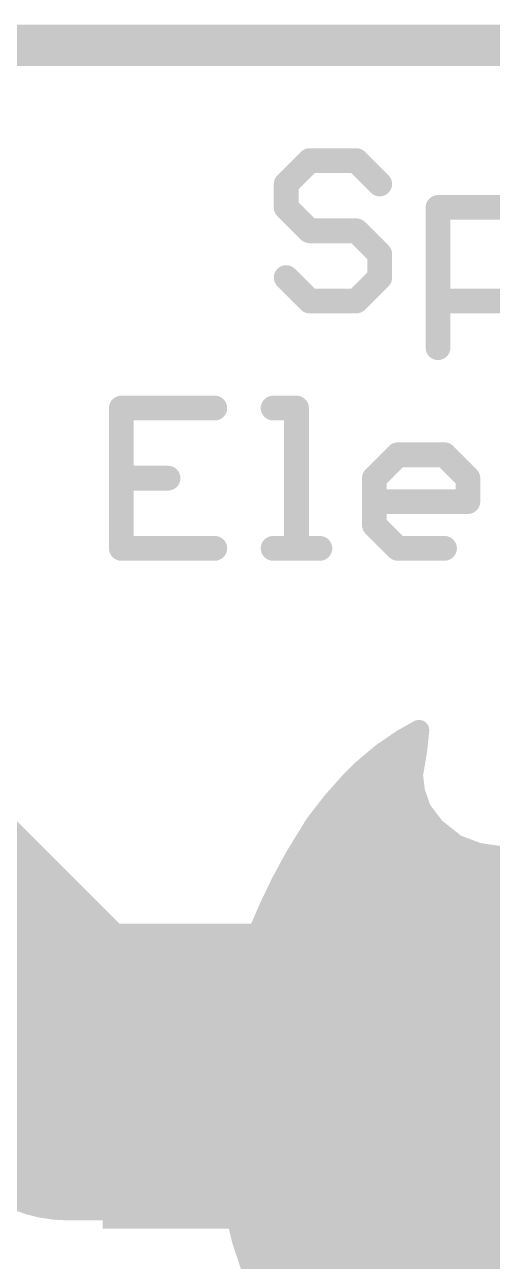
# Model space of a CAD drawing. Extents: x -0.1 to 21.7, y -7.6 to 15.4.
# Drawn here: x 7.23 to 10.11, y 7.75 to 15.37 of the extents above; entities that cross this region are included whole.
import ezdxf

# ---------------------------------------------------------------- set-up
doc = ezdxf.new("R2010")
doc.units = 0
for name, color, linetype in [('1', 12, 'CONTINUOUS'), ('16', 132, 'CONTINUOUS'), ('20', 53, 'CONTINUOUS'), ('21', 53, 'CONTINUOUS'), ('22', 53, 'CONTINUOUS'), ('51', 53, 'CONTINUOUS')]:
    doc.layers.add(name, color=color, linetype=linetype)

# ---------------------------------------------------------------- blocks, each defined once
blk = doc.blocks.new('RECT')
blk.add_solid([(-0.5, -0.5), (0.5, -0.5), (-0.5, 0.5), (0.5, 0.5)])

msp = doc.modelspace()

# ---------------------------------------------------------------- linework, layer by layer
at = {"layer": '1'}
for points, const_width in [([(21.59, 15.24), (0, 15.24)], 0.254), ([(4.953, 11.43), (7.493, 8.89)], 1.778), ([(7.493, 8.89), (8.89, 8.89)], 1.778), ([(8.8138, 8.9662), (8.8138, 9.525)], 0.254), ([(8.89, 8.89), (8.8138, 8.9662)], 0.254), ([(8.89, 8.89), (8.8138, 8.8138)], 0.254), ([(8.8138, 8.8138), (8.8138, 8.255)], 0.254)]:
    msp.add_lwpolyline(points, dxfattribs=dict(at, const_width=const_width))
for points, const_width in [([(7.493, 9.3345, 1), (7.493, 8.4455)], 0.889), ([(8.89, 8.4455, 1), (8.89, 9.3345)], 0.889), ([(7.1787, 8.5757, 1), (7.8073, 9.2043)], 0.889), ([(8.8773, 9.525, 1), (8.7503, 9.525)], 0.127), ([(8.8587, 9.0111, 1), (8.7689, 8.9213)], 0.127), ([(8.7503, 8.9662, 1), (8.8773, 8.9662)], 0.127), ([(8.9349, 8.8451, 1), (8.8451, 8.9349)], 0.127), ([(8.8451, 8.8451, 1), (8.9349, 8.9349)], 0.127), ([(8.8773, 8.8138, 1), (8.7503, 8.8138)], 0.127), ([(8.7689, 8.8587, 1), (8.8587, 8.7689)], 0.127), ([(8.7503, 8.255, 1), (8.8773, 8.255)], 0.127)]:
    msp.add_lwpolyline(points, format="xyb", dxfattribs=dict(at, const_width=const_width))
at = {"layer": '16', "const_width": 0.254}
msp.add_lwpolyline([(21.59, 15.24), (0, 15.24)], dxfattribs=at)
at = {"layer": '20', "const_width": 0.254}
msp.add_lwpolyline([(0, 15.24), (21.59, 15.24)], dxfattribs=at)
at = {"layer": '21', "const_width": 0.1524}
for points in [[(8.9833, 14.5295), (8.8392, 14.3855)], [(9.2714, 14.5295), (8.9833, 14.5295)], [(9.4154, 14.3855), (9.2714, 14.5295)], [(8.8392, 14.3855), (8.8392, 14.2414)], [(8.8392, 14.2414), (8.9833, 14.0974)], [(9.7747, 13.3771), (9.7747, 14.2414)], [(9.7747, 14.2414), (10.2069, 14.2414)], [(8.9833, 14.0974), (9.2714, 14.0974)], [(9.2714, 14.0974), (9.4154, 13.9533)], [(9.4154, 13.9533), (9.4154, 13.8093)], [(8.9833, 13.6652), (8.8392, 13.8093)], [(9.4154, 13.8093), (9.2714, 13.6652)], [(9.2714, 13.6652), (8.9833, 13.6652)], [(10.2069, 13.6652), (9.7747, 13.6652)], [(8.3994, 13.0055), (7.8232, 13.0055)], [(7.8232, 13.0055), (7.8232, 12.1412)], [(8.7587, 13.0055), (8.9028, 13.0055)], [(8.9028, 13.0055), (8.9028, 12.1412)], [(9.3824, 12.5734), (9.5265, 12.7174)], [(9.5265, 12.7174), (9.8146, 12.7174)], [(9.8146, 12.7174), (9.9586, 12.5734)], [(7.8232, 12.5734), (8.1113, 12.5734)], [(9.3824, 12.2853), (9.3824, 12.5734)], [(9.9586, 12.5734), (9.9586, 12.4293)], [(9.9586, 12.4293), (9.3824, 12.4293)], [(9.5265, 12.1412), (9.3824, 12.2853)], [(7.8232, 12.1412), (8.3994, 12.1412)], [(8.7587, 12.1412), (9.0468, 12.1412)], [(9.8146, 12.1412), (9.5265, 12.1412)], [(13.233, 9.982), (9.627, 9.982)]]:
    msp.add_lwpolyline(points, dxfattribs=at)
at = {"layer": '21', "const_width": 0.0762}
for points in [[(8.9833, 14.5676, 1), (8.9833, 14.4914)], [(9.0102, 14.5026, 1), (8.9563, 14.5565)], [(9.2983, 14.5565, 1), (9.2444, 14.5026)], [(9.2714, 14.4914, 1), (9.2714, 14.5676)], [(8.8773, 14.3855, 1), (8.8011, 14.3855)], [(8.8123, 14.4124, 1), (8.8661, 14.3585)], [(9.3885, 14.3585, 1), (9.4424, 14.4124)], [(8.8661, 14.2684, 1), (8.8123, 14.2145)], [(8.8011, 14.2414, 1), (8.8773, 14.2414)], [(9.8128, 14.2414, 1), (9.7366, 14.2414)], [(9.7747, 14.2795, 1), (9.7747, 14.2033)], [(8.9833, 14.1355, 1), (8.9833, 14.0593)], [(9.2983, 14.1243, 1), (9.2444, 14.0704)], [(9.2714, 14.0593, 1), (9.2714, 14.1355)], [(8.9563, 14.0704, 1), (9.0102, 14.1243)], [(9.4535, 13.9533, 1), (9.3773, 13.9533)], [(9.3885, 13.9264, 1), (9.4424, 13.9803)], [(8.8661, 13.8362, 1), (8.8123, 13.7823)], [(9.4424, 13.7823, 1), (9.3885, 13.8362)], [(9.3773, 13.8093, 1), (9.4535, 13.8093)], [(8.9833, 13.7033, 1), (8.9833, 13.6271)], [(8.9563, 13.6383, 1), (9.0102, 13.6921)], [(9.2444, 13.6921, 1), (9.2983, 13.6383)], [(9.2714, 13.6271, 1), (9.2714, 13.7033)], [(9.7747, 13.7033, 1), (9.7747, 13.6271)], [(9.7366, 13.3771, 1), (9.8128, 13.3771)], [(7.8232, 13.0436, 1), (7.8232, 12.9674)], [(7.8613, 13.0055, 1), (7.7851, 13.0055)], [(8.3994, 12.9674, 1), (8.3994, 13.0436)], [(8.7587, 13.0436, 1), (8.7587, 12.9674)], [(8.9409, 13.0055, 1), (8.8647, 13.0055)], [(8.9028, 12.9674, 1), (8.9028, 13.0436)], [(9.5265, 12.7555, 1), (9.5265, 12.6793)], [(9.5534, 12.6905, 1), (9.4995, 12.7444)], [(9.8415, 12.7444, 1), (9.7876, 12.6905)], [(9.8146, 12.6793, 1), (9.8146, 12.7555)], [(7.8232, 12.6115, 1), (7.8232, 12.5353)], [(8.1113, 12.5353, 1), (8.1113, 12.6115)], [(9.4205, 12.5734, 1), (9.3443, 12.5734)], [(9.9967, 12.5734, 1), (9.9205, 12.5734)], [(9.3555, 12.6003, 1), (9.4093, 12.5464)], [(9.9317, 12.5464, 1), (9.9856, 12.6003)], [(9.3824, 12.4674, 1), (9.3824, 12.3912)], [(9.9586, 12.3912, 1), (9.9586, 12.4674)], [(9.9205, 12.4293, 1), (9.9967, 12.4293)], [(9.4093, 12.3122, 1), (9.3555, 12.2583)], [(9.3443, 12.2853, 1), (9.4205, 12.2853)], [(7.8232, 12.1793, 1), (7.8232, 12.1031)], [(8.3994, 12.1031, 1), (8.3994, 12.1793)], [(8.7587, 12.1793, 1), (8.7587, 12.1031)], [(9.0468, 12.1031, 1), (9.0468, 12.1793)], [(9.5265, 12.1793, 1), (9.5265, 12.1031)], [(9.4995, 12.1143, 1), (9.5534, 12.1681)], [(9.8146, 12.1031, 1), (9.8146, 12.1793)], [(7.7851, 12.1412, 1), (7.8613, 12.1412)], [(8.8647, 12.1412, 1), (8.9409, 12.1412)], [(9.627, 10.0201, 1), (9.627, 9.9439)]]:
    msp.add_lwpolyline(points, format="xyb", dxfattribs=at)
at = {"layer": '22', "const_width": 0.127}
for points in [[(9.5538, 10.9625), (9.6573, 11.0207)], [(9.6573, 11.0207), (9.6444, 10.8978)], [(9.4309, 10.8784), (9.5538, 10.9625)], [(9.4946, 10.922), (9.6469, 10.922)], [(9.308, 10.7749), (9.4309, 10.8784)], [(9.6444, 10.8978), (9.6185, 10.7426)], [(9.2279, 10.6941), (9.308, 10.7749)], [(9.3319, 10.795), (9.6272, 10.795)], [(9.1244, 10.5777), (9.2279, 10.6941)], [(9.6185, 10.7426), (9.6315, 10.6391)], [(9.2047, 10.668), (9.6279, 10.668)], [(9.6315, 10.6391), (9.6703, 10.5291)], [(9.0199, 10.443), (9.1244, 10.5777)], [(9.0959, 10.541), (9.6661, 10.541)], [(9.6703, 10.5291), (9.7543, 10.4191)], [(8.894, 10.238), (9.0199, 10.443)], [(9.0021, 10.414), (9.7607, 10.414)], [(9.7543, 10.4191), (9.8837, 10.3156)], [(9.8837, 10.3156), (10.0196, 10.2639)], [(8.8099, 10.0827), (8.894, 10.238)], [(8.9241, 10.287), (9.9589, 10.287)], [(10.0196, 10.2639), (10.149, 10.2445)], [(10.149, 10.2445), (10.2848, 10.2574)], [(8.8518, 10.16), (12.8817, 10.16)], [(8.741, 9.9394), (8.8099, 10.0827)], [(8.786, 10.033), (12.7789, 10.033)], [(8.659, 9.7528), (8.741, 9.9394)], [(8.7263, 9.906), (12.673, 9.906)], [(8.6705, 9.779), (12.5695, 9.779)], [(8.6094, 9.6504), (8.659, 9.7528)], [(8.5317, 9.4628), (8.6094, 9.6504)], [(8.6102, 9.652), (12.4607, 9.652)], [(8.48, 9.2612), (8.5317, 9.4628)], [(8.5575, 9.525), (12.352, 9.525)], [(8.5151, 9.398), (12.2456, 9.398)], [(8.4476, 9.1189), (8.48, 9.2612)], [(8.4825, 9.271), (12.1437, 9.271)], [(8.4218, 8.9313), (8.4476, 9.1189)], [(8.4533, 9.144), (12.0809, 9.144)], [(8.4336, 9.017), (12.0373, 9.017)], [(8.4153, 8.7178), (8.4218, 8.9313)], [(8.4205, 8.89), (12.0102, 8.89)], [(8.4347, 8.5043), (8.4153, 8.7178)], [(8.4167, 8.763), (11.9913, 8.763)], [(8.4227, 8.636), (11.9845, 8.636)], [(8.4343, 8.509), (11.9997, 8.509)], [(8.4606, 8.3297), (8.4347, 8.5043)], [(8.4528, 8.382), (12.0503, 8.382)], [(8.5123, 8.1097), (8.4606, 8.3297)], [(8.4782, 8.255), (12.1476, 8.255)], [(8.508, 8.128), (12.313, 8.128)], [(8.5693, 7.8756), (8.5123, 8.1097)], [(8.5388, 8.001), (15.2077, 8.001)], [(8.6482, 7.6401), (8.5693, 7.8756)], [(8.5698, 7.874), (15.2226, 7.874)], [(8.6124, 7.747), (15.2322, 7.747)]]:
    msp.add_lwpolyline(points, dxfattribs=at)
at = {"layer": '22', "const_width": 0.0635}
for points in [[(9.6889, 11.0174, 1), (9.6257, 11.024)], [(9.6729, 10.993, 1), (9.6417, 11.0484)], [(9.4946, 10.9538, 1), (9.4946, 10.8902)], [(9.5382, 10.9902, 1), (9.5694, 10.9348)], [(9.5717, 10.9363, 1), (9.5359, 10.9887)], [(9.6469, 10.8902, 1), (9.6469, 10.9538)], [(9.413, 10.9046, 1), (9.4488, 10.8522)], [(9.4514, 10.8541, 1), (9.4104, 10.9027)], [(9.6128, 10.9011, 1), (9.676, 10.8945)], [(9.6757, 10.8926, 1), (9.6131, 10.903)], [(9.2875, 10.7992, 1), (9.3285, 10.7506)], [(9.3305, 10.7525, 1), (9.2855, 10.7973)], [(9.3319, 10.8268, 1), (9.3319, 10.7632)], [(9.6272, 10.7632, 1), (9.6272, 10.8268)], [(9.2054, 10.7165, 1), (9.2504, 10.6717)], [(9.2516, 10.673, 1), (9.2042, 10.7152)], [(9.65, 10.7466, 1), (9.587, 10.7386)], [(9.5872, 10.7478, 1), (9.6498, 10.7374)], [(9.2047, 10.6998, 1), (9.2047, 10.6363)], [(9.6614, 10.6497, 1), (9.6016, 10.6285)], [(9.6, 10.6351, 1), (9.663, 10.6431)], [(9.6279, 10.6363, 1), (9.6279, 10.6998)], [(9.0959, 10.5728, 1), (9.0959, 10.5092)], [(9.1007, 10.5988, 1), (9.1481, 10.5566)], [(9.1495, 10.5582, 1), (9.0993, 10.5972)], [(9.6955, 10.5484, 1), (9.6451, 10.5098)], [(9.6661, 10.5092, 1), (9.6661, 10.5728)], [(9.6404, 10.5185, 1), (9.7002, 10.5397)], [(9.0021, 10.4458, 1), (9.0021, 10.3822)], [(8.9948, 10.4625, 1), (9.045, 10.4235)], [(9.047, 10.4264, 1), (8.9928, 10.4596)], [(9.7741, 10.4439, 1), (9.7345, 10.3943)], [(9.7291, 10.3998, 1), (9.7795, 10.4384)], [(9.7607, 10.3822, 1), (9.7607, 10.4458)], [(9.895, 10.3453, 1), (9.8724, 10.2859)], [(9.8639, 10.2908, 1), (9.9035, 10.3404)], [(8.8669, 10.2546, 1), (8.9211, 10.2214)], [(8.9219, 10.2229, 1), (8.8661, 10.2531)], [(8.9241, 10.3188, 1), (8.9241, 10.2553)], [(9.9589, 10.2553, 1), (9.9589, 10.3188)], [(10.0243, 10.2953, 1), (10.0149, 10.2325)], [(10.0083, 10.2342, 1), (10.0309, 10.2936)], [(10.146, 10.2761, 1), (10.152, 10.2129)], [(8.8518, 10.1918, 1), (8.8518, 10.1282)], [(8.8385, 10.0689, 1), (8.7813, 10.0965)], [(8.786, 10.0648, 1), (8.786, 10.0013)], [(8.782, 10.0978, 1), (8.8378, 10.0676)], [(8.7124, 9.9532, 1), (8.7696, 9.9256)], [(8.7701, 9.9266, 1), (8.7119, 9.9522)], [(8.7263, 9.9378, 1), (8.7263, 9.8742)], [(8.6705, 9.8108, 1), (8.6705, 9.7472)], [(8.6299, 9.7656, 1), (8.6881, 9.74)], [(8.6876, 9.739, 1), (8.6304, 9.7666)], [(8.5808, 9.6642, 1), (8.638, 9.6366)], [(8.6102, 9.6838, 1), (8.6102, 9.6203)], [(8.6387, 9.6383, 1), (8.5801, 9.6625)], [(8.5625, 9.4549, 1), (8.5009, 9.4707)], [(8.5575, 9.5568, 1), (8.5575, 9.4932)], [(8.5151, 9.4298, 1), (8.5151, 9.3662)], [(8.5024, 9.4749, 1), (8.561, 9.4507)], [(8.4492, 9.2691, 1), (8.5108, 9.2533)], [(8.511, 9.2542, 1), (8.449, 9.2682)], [(8.4825, 9.3028, 1), (8.4825, 9.2393)], [(8.4166, 9.1259, 1), (8.4786, 9.1119)], [(8.4791, 9.1146, 1), (8.4161, 9.1232)], [(8.4533, 9.1758, 1), (8.4533, 9.1122)], [(8.4336, 9.0488, 1), (8.4336, 8.9853)], [(8.4535, 8.9303, 1), (8.3901, 8.9323)], [(8.4205, 8.9218, 1), (8.4205, 8.8582)], [(8.3903, 8.9356, 1), (8.4533, 8.927)], [(8.4469, 8.7207, 1), (8.3837, 8.7149)], [(8.4167, 8.7948, 1), (8.4167, 8.7312)], [(8.3836, 8.7188, 1), (8.447, 8.7168)], [(8.4227, 8.6678, 1), (8.4227, 8.6043)], [(8.4343, 8.5408, 1), (8.4343, 8.4772)], [(8.4661, 8.509, 1), (8.4033, 8.4996)], [(8.4031, 8.5014, 1), (8.4663, 8.5072)], [(8.4528, 8.4138, 1), (8.4528, 8.3502)], [(8.4915, 8.337, 1), (8.4297, 8.3224)], [(8.4292, 8.325, 1), (8.492, 8.3344)], [(8.4782, 8.2868, 1), (8.4782, 8.2233)], [(8.508, 8.1598, 1), (8.508, 8.0962)], [(8.5431, 8.1172, 1), (8.4815, 8.1022)], [(8.4814, 8.1024, 1), (8.5432, 8.117)], [(8.5388, 8.0328, 1), (8.5388, 7.9693)], [(8.5994, 7.8857, 1), (8.5392, 7.8655)], [(8.5698, 7.9058, 1), (8.5698, 7.8423)], [(8.5385, 7.8681, 1), (8.6001, 7.8831)], [(8.6124, 7.7788, 1), (8.6124, 7.7153)]]:
    msp.add_lwpolyline(points, format="xyb", dxfattribs=at)
at = {"layer": '51', "const_width": 0.1524}
msp.add_lwpolyline([(9.627, 9.982), (9.627, 5.258)], dxfattribs=at)
at = {"layer": '51', "const_width": 0.0762}
msp.add_lwpolyline([(9.6651, 9.982, 1), (9.5889, 9.982)], format="xyb", dxfattribs=at)

# ---------------------------------------------------------------- block references
at = {"layer": '1', "xscale": 0.6096, "yscale": 2.2098, "rotation": 270}
for p in [(8.8138, 9.525), (8.8138, 8.255)]:
    msp.add_blockref('RECT', p, dxfattribs=at)
at = {"layer": '51', "xscale": 0.3556, "yscale": 1.016, "rotation": 270}
for p in [(9.0678, 9.525), (9.0678, 8.255)]:
    msp.add_blockref('RECT', p, dxfattribs=at)

doc.saveas('drawing.dxf')
